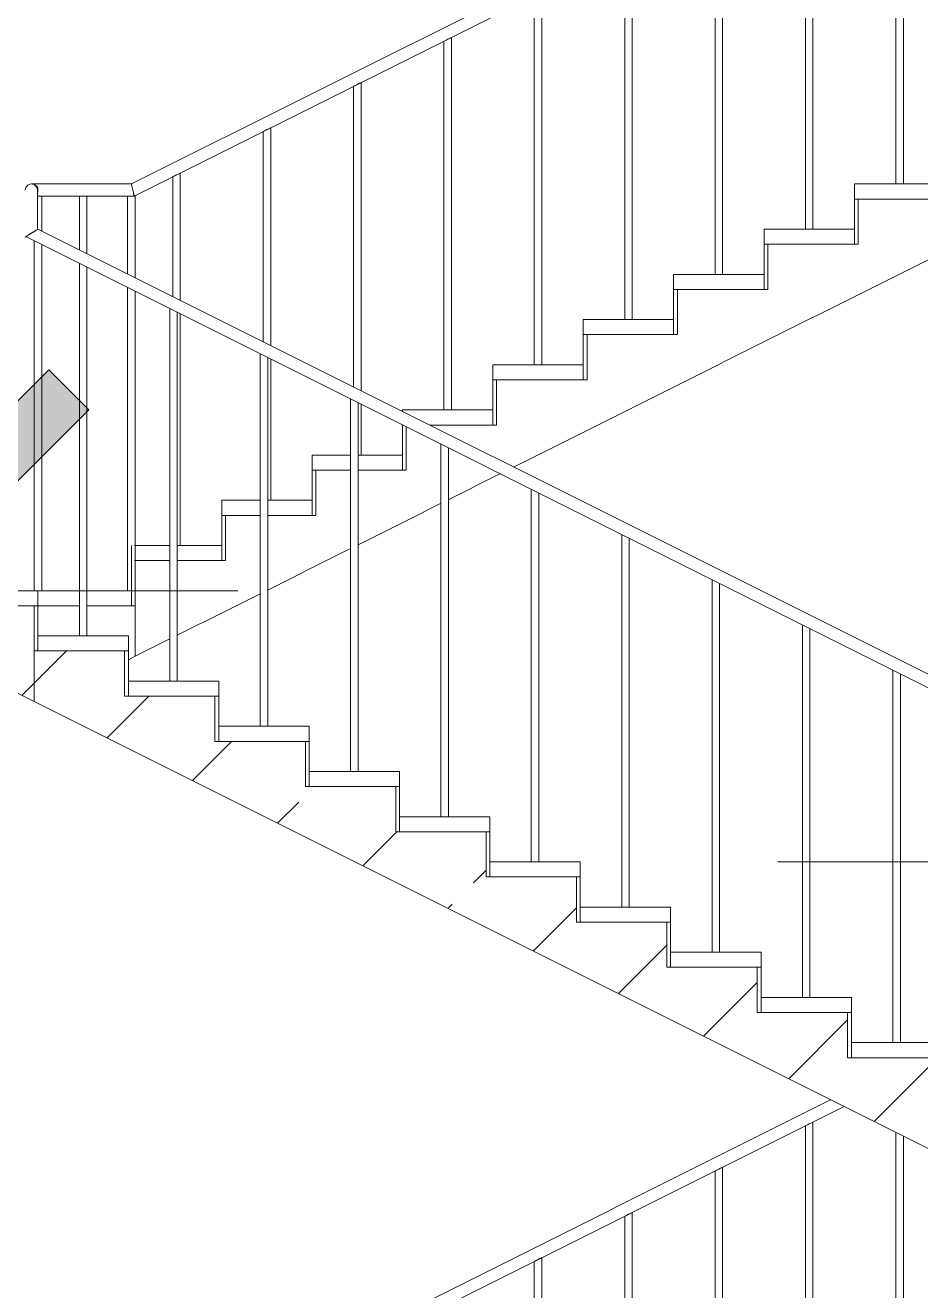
# Model space of a CAD drawing. Header units: millimetres. Extents: x -39507 to 33074, y -24219 to 30962.
# Drawn here: x -27580 to -24608, y 3977 to 8177 of the extents above; entities that cross this region are included whole.
import ezdxf

# ---------------------------------------------------------------- set-up
doc = ezdxf.new("R2010")
doc.units = ezdxf.units.MM
for name, color, linetype, lineweight in [('Балясины', 7, 'Continuous', 9), ('Верхние поручни', 7, 'Continuous', 9), ('Высотные отметки', 7, 'Continuous', 9), ('Лестницы', 7, 'Continuous', 9), ('Лестницы-1', 7, 'Continuous', 18), ('Ограждение', 7, 'Continuous', 9), ('Проступи_подступенки', 7, 'Continuous', 18), ('Проступи_подступенки-1', 7, 'Continuous', 9)]:
    doc.layers.add(name, color=color, linetype=linetype, lineweight=lineweight)
pattern_1 = [(45, (-2885.9, 6475), (-424.264, 424.264), [600, -100, 20, -100]), (45, (-2885.9, 6899), (-424.264, 424.264), [])]

# ---------------------------------------------------------------- blocks, each defined once
blk = doc.blocks.new('Ограждение - 25mm-V48-Разрез 2-2')
at = {"layer": 'Балясины'}
for p, q in [((-24690.4, 17102.3), (-24690.4, 16050)), ((-24665.4, 16050), (-24665.4, 17089.8)), ((-24690.4, 16050), (-24677.9, 16050)), ((-24677.9, 16050), (-24688.7, 16050)), ((-24677.9, 16050), (-24665.4, 16050)), ((-24667.1, 16050), (-24677.9, 16050))]:
    blk.add_line(p, q, dxfattribs=at)
blk = doc.blocks.new('Ограждение - 25mm-6839114-Разрез 2-2')
at = {"layer": 'Балясины'}
for p, q in [((-23470.4, 25650), (-23470.4, 26886.5)), ((-23495.4, 26874), (-23495.4, 25650)), ((-23495.4, 25650), (-23482.9, 25650)), ((-23482.9, 25650), (-23493.7, 25650)), ((-23482.9, 25650), (-23470.4, 25650)), ((-23472.1, 25650), (-23482.9, 25650))]:
    blk.add_line(p, q, dxfattribs=at)
at = {"layer": 'Балясины', "flags": 128}
for points in [[(-23482.9, 26880.3), (-23488.3, 26877.6), (-23492.7, 26875.4), (-23495.1, 26874.2), (-23492.7, 26875.4), (-23488.3, 26877.6), (-23482.9, 26880.3)], [(-23482.9, 26880.3), (-23477.5, 26883), (-23473.1, 26885.2), (-23470.7, 26886.4), (-23473.1, 26885.2), (-23477.5, 26883), (-23482.9, 26880.3)]]:
    blk.add_lwpolyline(points, dxfattribs=at)
blk = doc.blocks.new('Ограждение - 25mm-V54-Разрез 2-2')
at = {"layer": 'Балясины'}
for p, q in [((-25290.4, 8574), (-25290.4, 7350)), ((-25265.4, 7350), (-25265.4, 8586.5)), ((-25290.4, 7350), (-25277.9, 7350)), ((-25277.9, 7350), (-25288.7, 7350)), ((-25277.9, 7350), (-25265.4, 7350)), ((-25267.1, 7350), (-25277.9, 7350))]:
    blk.add_line(p, q, dxfattribs=at)
at = {"layer": 'Балясины', "flags": 128}
for points in [[(-25277.9, 8580.3), (-25283.3, 8577.6), (-25287.7, 8575.4), (-25290.1, 8574.2), (-25287.7, 8575.4)], [(-25287.4, 8575.5), (-25283.3, 8577.6), (-25277.9, 8580.3)], [(-25277.9, 8580.3), (-25272.5, 8583), (-25268.1, 8585.2), (-25265.7, 8586.4), (-25268.1, 8585.2), (-25272.5, 8583), (-25277.9, 8580.3)]]:
    blk.add_lwpolyline(points, dxfattribs=at)
blk = doc.blocks.new('Ограждение - 25mm-V37-Разрез 2-2')
at = {"layer": 'Балясины'}
for p, q in [((-26465.4, 19563.5), (-26465.4, 20586.5)), ((-26490.4, 20574), (-26490.4, 19576)), ((-26465.4, 19350), (-26465.4, 19519)), ((-26475.8, 19350), (-26465.4, 19350)), ((-26467.1, 19350), (-26475.8, 19350))]:
    blk.add_line(p, q, dxfattribs=at)
at = {"layer": 'Балясины', "flags": 128}
for points in [[(-26477.9, 20580.3), (-26483.3, 20577.6), (-26487.7, 20575.4), (-26490.1, 20574.2), (-26487.7, 20575.4), (-26483.3, 20577.6), (-26477.9, 20580.3)], [(-26477.9, 20580.3), (-26472.5, 20583), (-26468.1, 20585.2), (-26465.7, 20586.4), (-26468.1, 20585.2), (-26472.5, 20583), (-26477.9, 20580.3)]]:
    blk.add_lwpolyline(points, dxfattribs=at)
blk = doc.blocks.new('Ограждение - 25mm-V38-Разрез 2-2')
at = {"layer": 'Балясины'}
for p, q in [((-26790.4, 20424), (-26790.4, 19726.1)), ((-26765.4, 19713.6), (-26765.4, 20436.5)), ((-26765.4, 19200), (-26765.4, 19669)), ((-26775.5, 19200), (-26765.4, 19200)), ((-26767.1, 19200), (-26775.5, 19200))]:
    blk.add_line(p, q, dxfattribs=at)
at = {"layer": 'Балясины', "flags": 128}
for points in [[(-26777.9, 20430.3), (-26783.3, 20427.6), (-26787.7, 20425.4), (-26790.1, 20424.2), (-26787.7, 20425.4), (-26783.3, 20427.6), (-26777.9, 20430.3)], [(-26777.9, 20430.3), (-26772.5, 20433), (-26768.1, 20435.2), (-26765.7, 20436.4), (-26768.1, 20435.2), (-26772.5, 20433), (-26777.9, 20430.3)]]:
    blk.add_lwpolyline(points, dxfattribs=at)
blk = doc.blocks.new('Ограждение - 25mm-V39-Разрез 2-2')
at = {"layer": 'Балясины'}
for p, q in [((-27065.4, 19863.7), (-27065.4, 20286.5)), ((-27090.4, 20274), (-27090.4, 19876.2)), ((-27065.4, 19050), (-27065.4, 19819)), ((-27075.4, 19050), (-27065.4, 19050)), ((-27067.1, 19050), (-27075.4, 19050))]:
    blk.add_line(p, q, dxfattribs=at)
at = {"layer": 'Балясины', "flags": 128}
for points in [[(-27077.9, 20280.3), (-27072.5, 20283), (-27068.1, 20285.2), (-27065.7, 20286.4), (-27068.1, 20285.2), (-27072.5, 20283), (-27077.9, 20280.3)], [(-27077.9, 20280.3), (-27083.3, 20277.6), (-27087.7, 20275.4), (-27090.1, 20274.2), (-27087.7, 20275.4), (-27083.3, 20277.6), (-27077.9, 20280.3)]]:
    blk.add_lwpolyline(points, dxfattribs=at)
blk = doc.blocks.new('Ограждение - 25mm-V40-Разрез 2-2')
at = {"layer": 'Балясины'}
for p, q in [((-27400.4, 20210), (-27400.4, 20031.2)), ((-27387.9, 20210), (-27400.4, 20210)), ((-27398.7, 20210), (-27387.9, 20210)), ((-27387.9, 20210), (-27377.1, 20210)), ((-27375.4, 20210), (-27387.9, 20210)), ((-27375.4, 20018.7), (-27375.4, 20210)), ((-27400.4, 19986.5), (-27400.4, 18900)), ((-27375.4, 18900), (-27375.4, 19974))]:
    blk.add_line(p, q, dxfattribs=at)
blk = doc.blocks.new('Ограждение - 25mm-V41-Разрез 2-2')
at = {"layer": 'Балясины'}
for p, q in [((-27537.9, 20210), (-27527.1, 20210)), ((-27525.4, 20210), (-27537.9, 20210)), ((-27525.4, 20093.7), (-27525.4, 20210)), ((-27550.4, 20061.5), (-27550.4, 18900)), ((-27525.4, 18900), (-27525.4, 20049)), ((-27527.1, 18900), (-27548.7, 18900)), ((-27548.7, 18900), (-27527.1, 18900))]:
    blk.add_line(p, q, dxfattribs=at)
blk = doc.blocks.new('Ограждение - 25mm-V29-Разрез 2-2')
at = {"layer": 'Балясины'}
for p, q in [((-27695.4, 24486.5), (-27695.4, 23250)), ((-27695.1, 24486.4), (-27695.1, 24486.4)), ((-27670.4, 23250), (-27670.4, 24474)), ((-27682.9, 23250), (-27693.7, 23250)), ((-27693.7, 23250), (-27682.9, 23250)), ((-27682.9, 23250), (-27672.1, 23250)), ((-27672.1, 23250), (-27682.9, 23250))]:
    blk.add_line(p, q, dxfattribs=at)
blk = doc.blocks.new('Ограждение - 25mm-V42-Разрез 2-2')
at = {"layer": 'Балясины'}
for p, q in [((-25900.4, 19236.5), (-25900.4, 18000)), ((-25900.1, 19236.4), (-25900.1, 19236.4)), ((-25875.4, 18000), (-25875.4, 19224)), ((-25887.9, 18000), (-25898.1, 18000)), ((-25898.1, 18000), (-25887.9, 18000)), ((-25887.9, 18000), (-25877.1, 18000)), ((-25877.1, 18000), (-25887.9, 18000))]:
    blk.add_line(p, q, dxfattribs=at)
blk = doc.blocks.new('Ограждение - 25mm-V30-Разрез 2-2')
at = {"layer": 'Балясины'}
for p, q in [((-25895.4, 23586.5), (-25895.4, 22350)), ((-25895.1, 23586.4), (-25895.1, 23586.4)), ((-25870.4, 22350), (-25870.4, 23574)), ((-25882.9, 22350), (-25893.7, 22350)), ((-25893.7, 22350), (-25882.9, 22350)), ((-25882.9, 22350), (-25872.1, 22350)), ((-25872.1, 22350), (-25882.9, 22350))]:
    blk.add_line(p, q, dxfattribs=at)
blk = doc.blocks.new('Ограждение - 25mm-V79-Разрез 2-2')
at = {"layer": 'Балясины'}
for p, q in [((-27240.4, 20210), (-27240.4, 19951.2)), ((-27227.9, 20210), (-27240.4, 20210)), ((-27238.7, 20210), (-27227.9, 20210)), ((-27227.9, 20210), (-27217.1, 20210)), ((-27215.4, 20210), (-27227.9, 20210)), ((-27215.4, 19938.7), (-27215.4, 20210)), ((-27240.4, 19906.5), (-27240.4, 18900)), ((-27215.4, 18900), (-27215.4, 19894)), ((-27240.4, 18900), (-27227.9, 18900)), ((-27227.9, 18900), (-27238.7, 18900)), ((-27227.9, 18900), (-27215.4, 18900))]:
    blk.add_line(p, q, dxfattribs=at)
blk = doc.blocks.new('Ограждение - 25mm-V80-Разрез 2-2')
at = {"layer": 'Балясины'}
for p, q in [((-27537.9, 20210), (-27527.1, 20210)), ((-27527.1, 20210), (-27537.9, 20210)), ((-27525.4, 20093.7), (-27525.4, 20210)), ((-27550.4, 20061.5), (-27550.4, 18900)), ((-27525.4, 18900), (-27525.4, 20049)), ((-27527.1, 18900), (-27548.7, 18900)), ((-27548.7, 18900), (-27527.1, 18900))]:
    blk.add_line(p, q, dxfattribs=at)
blk = doc.blocks.new('Ограждение - 25mm-6838888-Разрез 2-2')
at = {"layer": 'Балясины'}
for p, q in [((-27845.4, 24561.5), (-27845.4, 23400)), ((-27845.1, 24561.4), (-27845.1, 24561.4)), ((-27820.4, 23400), (-27820.4, 24549)), ((-27832.9, 23400), (-27843.7, 23400)), ((-27843.7, 23400), (-27832.9, 23400)), ((-27832.9, 23400), (-27820.4, 23400)), ((-27822.1, 23400), (-27832.9, 23400))]:
    blk.add_line(p, q, dxfattribs=at)
blk = doc.blocks.new('Ограждение - Ограждение-6819977-Разрез 2-2')
for name, p in [('Ограждение - 25mm-6839114-Разрез 2-2', (-1495, -18150)), ('Ограждение - 25mm-V48-Разрез 2-2', (0, -8400)), ('Ограждение - 25mm-V54-Разрез 2-2', (0, 0)), ('Ограждение - 25mm-6839114-Разрез 2-2', (-2095, -18450)), ('Ограждение - 25mm-6839114-Разрез 2-2', (-2395, -18600)), ('Ограждение - 25mm-6839114-Разрез 2-2', (-2695, -18750)), ('Ограждение - 25mm-V37-Разрез 2-2', (0, -12600)), ('Ограждение - 25mm-V38-Разрез 2-2', (0, -12600)), ('Ограждение - 25mm-V39-Разрез 2-2', (0, -12600)), ('Ограждение - 25mm-V41-Разрез 2-2', (0, -12600)), ('Ограждение - 25mm-V80-Разрез 2-2', (0, -12600)), ('Ограждение - 25mm-V40-Разрез 2-2', (0, -12600)), ('Ограждение - 25mm-V79-Разрез 2-2', (0, -12600)), ('Ограждение - 25mm-6838888-Разрез 2-2', (295, -17100)), ('Ограждение - 25mm-V29-Разрез 2-2', (295, -17100)), ('Ограждение - 25mm-V29-Разрез 2-2', (595, -17250)), ('Ограждение - 25mm-V29-Разрез 2-2', (895, -17400)), ('Ограждение - 25mm-V29-Разрез 2-2', (1195, -17550)), ('Ограждение - 25mm-V29-Разрез 2-2', (1495, -17700)), ('Ограждение - 25mm-V42-Разрез 2-2', (0, -12600)), ('Ограждение - 25mm-V30-Разрез 2-2', (295, -17100)), ('Ограждение - 25mm-V30-Разрез 2-2', (595, -17250)), ('Ограждение - 25mm-V30-Разрез 2-2', (895, -17400)), ('Ограждение - 25mm-V30-Разрез 2-2', (1195, -17550)), ('Ограждение - 25mm-6839114-Разрез 2-2', (-1495, -22350)), ('Ограждение - 25mm-V48-Разрез 2-2', (0, -12600)), ('Ограждение - 25mm-6839114-Разрез 2-2', (-1795, -22500)), ('Ограждение - 25mm-6839114-Разрез 2-2', (-2095, -22650)), ('Ограждение - 25mm-6839114-Разрез 2-2', (-2395, -22800))]:
    blk.add_blockref(name, p)
blk = doc.blocks.new('Тип верхнего поручня - Верхний поручень_Внутренний_-6840876-Разрез 2-2')
at = {"layer": 'Верхние поручни'}
for p, q in [((-24906.8, 8810.5), (-27227.9, 7650)), ((-27218.4, 7610), (-24862.1, 8788.2)), ((-27227.9, 7650), (-27557.9, 7650)), ((-27540.1, 7610), (-27218.4, 7610)), ((-27540, 7498.7), (-27540, 7630)), ((-27572, 7478.9), (-27575.2, 7476.9)), ((-27575.2, 7476.9), (-27572, 7478.9)), ((-23637.9, 5550), (-27537.9, 7500)), ((-27577.9, 7475.3), (-23647.3, 5510)), ((-24906.8, 4610.5), (-27227.9, 3450)), ((-27218.4, 3410), (-24862.1, 4588.2))]:
    blk.add_line(p, q, dxfattribs=at)
at = {"layer": 'Верхние поручни', "flags": 128}
for points in [[(-27580, 7630), (-27579.3, 7635.2), (-27577.3, 7640), (-27574.1, 7644.1), (-27570, 7647.3), (-27565.2, 7649.3), (-27560, 7650)], [(-27560, 7650), (-27554.8, 7649.3), (-27550, 7647.3), (-27545.8, 7644.1), (-27542.7, 7640), (-27540.7, 7635.2), (-27540, 7630)], [(-27537.9, 7630), (-27538.6, 7635.2), (-27540.6, 7640), (-27543.7, 7644.1), (-27547.9, 7647.3), (-27552.7, 7649.3), (-27557.9, 7650)], [(-27539.9, 7621.2), (-27538.6, 7624.8), (-27537.9, 7630)], [(-27560, 7486.3), (-27565.2, 7483.1), (-27570, 7480.2), (-27574.1, 7477.6), (-27577.3, 7475.6), (-27579.3, 7474.4), (-27580, 7474)], [(-27577.3, 7475.6), (-27574.1, 7477.6), (-27570, 7480.2)], [(-27570, 7480.2), (-27565.2, 7483.1), (-27560, 7486.3)], [(-27557.9, 7487.6), (-27563.1, 7484.4), (-27567.9, 7481.5)], [(-27567.9, 7481.5), (-27563.1, 7484.4), (-27557.9, 7487.6)], [(-27560, 7486.3), (-27554.8, 7489.5), (-27550, 7492.5), (-27545.8, 7495.1), (-27542.7, 7497)], [(-27542.7, 7497), (-27545.8, 7495.1), (-27550, 7492.5), (-27554.8, 7489.5), (-27560, 7486.3)], [(-27557.9, 7487.6), (-27552.7, 7490.8), (-27547.9, 7493.8), (-27543.7, 7496.4), (-27540.6, 7498.3), (-27538.6, 7499.6), (-27537.9, 7500)], [(-27540.6, 7498.3), (-27543.7, 7496.4), (-27547.9, 7493.8), (-27552.7, 7490.8), (-27557.9, 7487.6)]]:
    blk.add_lwpolyline(points, dxfattribs=at)
at = {"layer": 'Верхние поручни'}
for points, knots in [([(-27537.9, 7630), (-27537.9, 7631.7), (-27538.2, 7634.4), (-27539.3, 7637.7), (-27540.5, 7640), (-27541.7, 7641.8), (-27542.8, 7643.2), (-27544, 7644.5), (-27545.7, 7645.9), (-27547.5, 7647.1), (-27549, 7648), (-27550.2, 7648.5), (-27551.4, 7649), (-27552.7, 7649.3), (-27554, 7649.6), (-27555.3, 7649.8), (-27556.6, 7650), (-27557.4, 7650), (-27557.9, 7650)], [0, 0, 0, 0, 0.0833333, 0.125, 0.1666667, 0.2083333, 0.2291667, 0.25, 0.2916667, 0.3333333, 0.3541667, 0.375, 0.3958333, 0.4166667, 0.4375, 0.4583333, 0.4791667, 0.5, 0.5, 0.5, 0.5]), ([(-27223.2, 7630), (-27223.6, 7631.7), (-27224.4, 7635.2), (-27225.5, 7640.1), (-27226.5, 7644.3), (-27227.5, 7648.6), (-27227.9, 7650), (-27227.9, 7650)], [0, 0, 0, 0, 0.0833333, 0.1666667, 0.25, 0.3333333, 0.5, 0.5, 0.5, 0.5]), ([(-27539.9, 7621.2), (-27539.7, 7621.6), (-27539.2, 7622.8), (-27538.2, 7625.6), (-27537.9, 7628.3), (-27537.9, 7630)], [0.8551397, 0.8551397, 0.8551397, 0.8551397, 0.875, 0.9166667, 1, 1, 1, 1]), ([(-27218.4, 7610), (-27218.4, 7610), (-27218.8, 7611.4), (-27219.8, 7615.7), (-27220.8, 7619.9), (-27221.9, 7624.8), (-27222.7, 7628.3), (-27223.2, 7630)], [0.5, 0.5, 0.5, 0.5, 0.6666667, 0.75, 0.8333333, 0.9166667, 1, 1, 1, 1])]:
    blk.add_open_spline(points, degree=3, knots=knots, dxfattribs=at)
for points in [[(-27227.2, 7647.3), (-27227, 7646.4), (-27226.5, 7644.3), (-27225.5, 7640.1), (-27224.4, 7635.2), (-27223.6, 7631.7), (-27223.2, 7630)], [(-27223.2, 7630), (-27222.7, 7628.3), (-27221.9, 7624.8), (-27220.8, 7619.9), (-27219.8, 7615.7), (-27219.3, 7613.6), (-27219.1, 7612.7)]]:
    blk.add_open_spline(points, degree=3, dxfattribs=at)
blk = doc.blocks.new('Высотные отметки - Высотная отметка - Стрелка-4455449-Разрез 2-2')
at = {"layer": 'Высотные отметки'}
blk.add_hatch(color=256, dxfattribs=at).paths.add_polyline_path([(-36565.6, -5267.2), (-36098.4, -5734.3), (-35631.2, -5267.2), (-35498.4, -5400), (-36098.4, -6000), (-36698.4, -5400)], flags=0)
for p, q in [((-36098.4, -4800), (-39098.4, -4800)), ((-36098.4, -6000), (-36098.4, -4800)), ((-36565.6, -5267.2), (-36698.4, -5400)), ((-36098.4, -5734.3), (-36565.6, -5267.2)), ((-35631.2, -5267.2), (-36098.4, -5734.3)), ((-35498.4, -5400), (-35631.2, -5267.2)), ((-36698.4, -5400), (-36098.4, -6000)), ((-36098.4, -6000), (-35498.4, -5400)), ((-35002.8, -6000), (-36395.1, -6000))]:
    blk.add_line(p, q, dxfattribs=at)

msp = doc.modelspace()

# ---------------------------------------------------------------- hatches: boundary and pattern name
at = {"layer": 'Лестницы'}
h = msp.add_hatch(dxfattribs=at)
h.set_pattern_fill('FP_2', color=256, style=0, pattern_type=2)
h.set_pattern_definition(pattern_1)
h.paths.add_polyline_path([(-27550.4, 5932.3), (-27550.4, 6250), (-29332.9, 6250), (-29332.9, 6050), (-27785.8, 6050), (-27579.1, 5946.7)], flags=0)
h = msp.add_hatch(dxfattribs=at)
h.set_pattern_fill('FP_2', color=256, style=0, pattern_type=2)
h.set_pattern_definition(pattern_1)
h.paths.add_polyline_path([(-23650.4, 3982.3), (-23650.4, 4300), (-23950.4, 4300), (-23950.4, 4450), (-24250.4, 4450), (-24250.4, 4600), (-24550.4, 4600), (-24550.4, 4750), (-24850.4, 4750), (-24850.4, 4900), (-25150.4, 4900), (-25150.4, 5050), (-25450.4, 5050), (-25450.4, 5200), (-25750.4, 5200), (-25750.4, 5350), (-26050.4, 5350), (-26050.4, 5500), (-26350.4, 5500), (-26350.4, 5650), (-26650.4, 5650), (-26650.4, 5800), (-26950.4, 5800), (-26950.4, 5950), (-27250.4, 5950), (-27250.4, 6100), (-27550.4, 6100), (-27550.4, 5932.3), (-24074, 4194.1)], flags=0)

# ---------------------------------------------------------------- linework, layer by layer
for p, q in [((-24815.4, 7600), (-24515.4, 7600)), ((-24815.4, 7450), (-24815.4, 7600)), ((-25115.4, 7450), (-24815.4, 7450)), ((-25115.4, 7300), (-25115.4, 7450)), ((-24815.4, 7282.3), (-24515.4, 7432.3)), ((-25415.4, 7300), (-25115.4, 7300)), ((-25415.4, 7150), (-25415.4, 7300)), ((-25115.4, 7132.3), (-24815.4, 7282.3)), ((-25715.4, 7150), (-25415.4, 7150)), ((-25715.4, 7000), (-25715.4, 7150)), ((-25415.4, 6982.3), (-25115.4, 7132.3)), ((-26015.4, 7000), (-25715.4, 7000)), ((-26015.4, 6850), (-26015.4, 7000)), ((-25715.4, 6832.3), (-25415.4, 6982.3)), ((-26237.9, 6850), (-26015.4, 6850)), ((-26315.4, 6700), (-26315.4, 6844)), ((-25959.7, 6710.1), (-25715.4, 6832.3)), ((-26615.4, 6700), (-26499.8, 6700)), ((-26615.4, 6550), (-26615.4, 6700)), ((-26475.9, 6700), (-26315.4, 6700)), ((-26175.9, 6602), (-26015.4, 6682.3)), ((-26015.4, 6682.3), (-26002.9, 6688.5)), ((-26315.4, 6532.3), (-26199.8, 6590.1)), ((-26915.4, 6550), (-26800.2, 6550)), ((-26915.4, 6400), (-26915.4, 6550)), ((-26775.6, 6550), (-26615.4, 6550)), ((-26475.6, 6452.2), (-26315.4, 6532.3)), ((-26615.4, 6382.3), (-26500.2, 6439.9)), ((-27215.4, 6400), (-27100.3, 6400)), ((-27215.4, 6082.3), (-27215.4, 6400)), ((-27075.5, 6400), (-26915.4, 6400)), ((-26775.5, 6302.2), (-26615.4, 6382.3)), ((-26915.4, 6232.3), (-26800.3, 6289.9)), ((-27550.4, 6250), (-27537.9, 6250)), ((-27550.4, 6050), (-27550.4, 6250)), ((-27537.9, 6250), (-27400.4, 6250)), ((-27537.9, 6250), (-27537.9, 6100)), ((-27537.9, 6100), (-27537.9, 6250)), ((-27375.4, 6250), (-27280, 6250)), ((-27280, 6250), (-27227.9, 6250)), ((-27227.9, 6250), (-27215.4, 6250)), ((-27215.4, 6082.3), (-27215.4, 6250)), ((-27075.4, 6152.3), (-26915.4, 6232.3)), ((-27215.4, 6082.3), (-27100.3, 6139.8)), ((-27237.9, 6071), (-27227.9, 6076)), ((-27227.9, 6076), (-27215.4, 6082.3))]:
    msp.add_line(p, q, dxfattribs=at)
at = {"layer": 'Лестницы-1'}
for p, q in [((-27550.4, 6250), (-29332.9, 6250)), ((-27550.4, 5932.3), (-27550.4, 6250)), ((-27250.4, 6100), (-27550.4, 6100)), ((-27550.4, 6100), (-27550.4, 5932.3)), ((-27250.4, 5950), (-27250.4, 6100)), ((-27785.8, 6050), (-27550.4, 5932.3)), ((-27550.4, 5932.3), (-23650.4, 3982.3)), ((-26950.4, 5950), (-27250.4, 5950)), ((-26950.4, 5800), (-26950.4, 5950)), ((-26650.4, 5800), (-26950.4, 5800)), ((-26650.4, 5650), (-26650.4, 5800)), ((-26350.4, 5650), (-26650.4, 5650)), ((-26350.4, 5500), (-26350.4, 5650)), ((-26050.4, 5500), (-26350.4, 5500)), ((-26050.4, 5350), (-26050.4, 5500)), ((-25750.4, 5350), (-26050.4, 5350)), ((-25750.4, 5200), (-25750.4, 5350)), ((-25450.4, 5200), (-25750.4, 5200)), ((-25450.4, 5050), (-25450.4, 5200)), ((-25150.4, 5050), (-25450.4, 5050)), ((-25150.4, 4900), (-25150.4, 5050)), ((-24850.4, 4900), (-25150.4, 4900)), ((-24850.4, 4750), (-24850.4, 4900)), ((-24550.4, 4750), (-24850.4, 4750))]:
    msp.add_line(p, q, dxfattribs=at)
at = {"layer": 'Проступи_подступенки'}
for p, q in [((-27537.9, 6300), (-29332.9, 6300)), ((-27537.9, 6250), (-27537.9, 6300)), ((-29332.9, 6250), (-27537.9, 6250)), ((-27537.9, 6250), (-27550.4, 6250)), ((-27550.4, 6250), (-27550.4, 6100)), ((-27537.9, 6100), (-27537.9, 6250)), ((-27237.9, 6150), (-27537.9, 6150)), ((-27537.9, 6150), (-27537.9, 6100)), ((-27237.9, 6100), (-27237.9, 6150)), ((-27550.4, 6100), (-27537.9, 6100)), ((-27537.9, 6100), (-27237.9, 6100)), ((-27237.9, 6100), (-27250.4, 6100)), ((-27250.4, 6100), (-27250.4, 5950)), ((-27237.9, 5950), (-27237.9, 6100)), ((-26937.9, 6000), (-27237.9, 6000)), ((-27237.9, 6000), (-27237.9, 5950)), ((-26937.9, 5950), (-26937.9, 6000)), ((-27250.4, 5950), (-27237.9, 5950)), ((-27237.9, 5950), (-26937.9, 5950)), ((-26937.9, 5950), (-26950.4, 5950)), ((-26950.4, 5950), (-26950.4, 5800)), ((-26937.9, 5800), (-26937.9, 5950)), ((-26637.9, 5850), (-26937.9, 5850)), ((-26937.9, 5850), (-26937.9, 5800)), ((-26637.9, 5800), (-26637.9, 5850)), ((-26950.4, 5800), (-26937.9, 5800)), ((-26937.9, 5800), (-26637.9, 5800)), ((-26637.9, 5800), (-26650.4, 5800)), ((-26650.4, 5800), (-26650.4, 5650)), ((-26637.9, 5650), (-26637.9, 5800)), ((-26337.9, 5700), (-26637.9, 5700)), ((-26637.9, 5700), (-26637.9, 5650)), ((-26337.9, 5650), (-26337.9, 5700)), ((-26650.4, 5650), (-26637.9, 5650)), ((-26637.9, 5650), (-26337.9, 5650)), ((-26337.9, 5650), (-26350.4, 5650)), ((-26350.4, 5650), (-26350.4, 5500)), ((-26337.9, 5500), (-26337.9, 5650)), ((-26037.9, 5550), (-26337.9, 5550)), ((-26337.9, 5550), (-26337.9, 5500)), ((-26037.9, 5500), (-26037.9, 5550)), ((-26350.4, 5500), (-26337.9, 5500)), ((-26337.9, 5500), (-26037.9, 5500)), ((-26037.9, 5500), (-26050.4, 5500)), ((-26050.4, 5500), (-26050.4, 5350)), ((-26037.9, 5350), (-26037.9, 5500)), ((-25737.9, 5400), (-26037.9, 5400)), ((-26037.9, 5400), (-26037.9, 5350)), ((-25737.9, 5350), (-25737.9, 5400)), ((-26050.4, 5350), (-26037.9, 5350)), ((-26037.9, 5350), (-25737.9, 5350)), ((-25737.9, 5350), (-25750.4, 5350)), ((-25750.4, 5350), (-25750.4, 5200)), ((-25737.9, 5200), (-25737.9, 5350)), ((-25437.9, 5250), (-25737.9, 5250)), ((-25737.9, 5250), (-25737.9, 5200)), ((-25437.9, 5200), (-25437.9, 5250)), ((-25750.4, 5200), (-25737.9, 5200)), ((-25737.9, 5200), (-25437.9, 5200)), ((-25437.9, 5200), (-25450.4, 5200)), ((-25450.4, 5200), (-25450.4, 5050)), ((-25437.9, 5050), (-25437.9, 5200)), ((-25137.9, 5100), (-25437.9, 5100)), ((-25437.9, 5100), (-25437.9, 5050)), ((-25137.9, 5050), (-25137.9, 5100)), ((-25450.4, 5050), (-25437.9, 5050)), ((-25437.9, 5050), (-25137.9, 5050)), ((-25137.9, 5050), (-25150.4, 5050)), ((-25150.4, 5050), (-25150.4, 4900)), ((-25137.9, 4900), (-25137.9, 5050)), ((-24837.9, 4950), (-25137.9, 4950)), ((-25137.9, 4950), (-25137.9, 4900)), ((-24837.9, 4900), (-24837.9, 4950)), ((-25150.4, 4900), (-25137.9, 4900)), ((-25137.9, 4900), (-24837.9, 4900)), ((-24837.9, 4900), (-24850.4, 4900)), ((-24850.4, 4900), (-24850.4, 4750)), ((-24837.9, 4750), (-24837.9, 4900)), ((-24537.9, 4800), (-24837.9, 4800)), ((-24837.9, 4800), (-24837.9, 4750)), ((-24850.4, 4750), (-24837.9, 4750)), ((-24837.9, 4750), (-24537.9, 4750))]:
    msp.add_line(p, q, dxfattribs=at)
at = {"layer": 'Проступи_подступенки-1'}
for p, q in [((-24827.9, 7650), (-24527.9, 7650)), ((-24827.9, 7650), (-24827.9, 7600)), ((-24827.9, 7600), (-24827.9, 7450)), ((-24815.4, 7600), (-24827.9, 7600)), ((-24527.9, 7600), (-24827.9, 7600)), ((-24815.4, 7450), (-24815.4, 7600)), ((-25127.9, 7500), (-24827.9, 7500)), ((-25127.9, 7500), (-25127.9, 7450)), ((-24827.9, 7450), (-24827.9, 7500)), ((-25127.9, 7450), (-25127.9, 7300)), ((-25115.4, 7450), (-25127.9, 7450)), ((-24827.9, 7450), (-25127.9, 7450)), ((-25115.4, 7300), (-25115.4, 7450)), ((-24827.9, 7450), (-24815.4, 7450)), ((-25427.9, 7350), (-25127.9, 7350)), ((-25427.9, 7350), (-25427.9, 7300)), ((-25127.9, 7300), (-25127.9, 7350)), ((-25427.9, 7300), (-25427.9, 7150)), ((-25415.4, 7300), (-25427.9, 7300)), ((-25127.9, 7300), (-25427.9, 7300)), ((-25415.4, 7150), (-25415.4, 7300)), ((-25127.9, 7300), (-25115.4, 7300)), ((-25727.9, 7200), (-25427.9, 7200)), ((-25727.9, 7200), (-25727.9, 7150)), ((-25427.9, 7150), (-25427.9, 7200)), ((-25727.9, 7150), (-25727.9, 7000)), ((-25715.4, 7150), (-25727.9, 7150)), ((-25427.9, 7150), (-25727.9, 7150)), ((-25715.4, 7000), (-25715.4, 7150)), ((-25427.9, 7150), (-25415.4, 7150)), ((-26027.9, 7050), (-25727.9, 7050)), ((-26027.9, 7050), (-26027.9, 7000)), ((-25727.9, 7000), (-25727.9, 7050)), ((-26027.9, 7000), (-26027.9, 6850)), ((-26015.4, 7000), (-26027.9, 7000)), ((-25727.9, 7000), (-26027.9, 7000)), ((-26015.4, 6850), (-26015.4, 7000)), ((-25727.9, 7000), (-25715.4, 7000)), ((-26327.9, 6900), (-26027.9, 6900)), ((-26327.9, 6900), (-26327.9, 6894.8)), ((-26027.9, 6850), (-26027.9, 6900)), ((-26327.9, 6850), (-26327.9, 6700)), ((-26027.9, 6850), (-26237.9, 6850)), ((-26027.9, 6850), (-26015.4, 6850)), ((-26315.4, 6700), (-26315.4, 6844)), ((-26627.9, 6750), (-26499.9, 6750)), ((-26627.9, 6750), (-26627.9, 6700)), ((-26475.9, 6750), (-26327.9, 6750)), ((-26327.9, 6700), (-26327.9, 6750)), ((-26627.9, 6700), (-26627.9, 6550)), ((-26615.4, 6700), (-26627.9, 6700)), ((-26499.8, 6700), (-26627.9, 6700)), ((-26615.4, 6550), (-26615.4, 6700)), ((-26327.9, 6700), (-26475.9, 6700)), ((-26327.9, 6700), (-26315.4, 6700)), ((-26927.9, 6600), (-26800.2, 6600)), ((-26927.9, 6600), (-26927.9, 6550)), ((-26775.6, 6600), (-26627.9, 6600)), ((-26627.9, 6550), (-26627.9, 6600)), ((-26927.9, 6550), (-26927.9, 6400)), ((-26915.4, 6550), (-26927.9, 6550)), ((-26800.2, 6550), (-26927.9, 6550)), ((-26915.4, 6400), (-26915.4, 6550)), ((-26627.9, 6550), (-26775.6, 6550)), ((-26627.9, 6550), (-26615.4, 6550)), ((-27227.9, 6400), (-27227.9, 6450)), ((-27217.1, 6450), (-27100.3, 6450)), ((-27075.5, 6450), (-26927.9, 6450)), ((-26927.9, 6400), (-26927.9, 6450)), ((-27227.9, 6400), (-27227.9, 6250)), ((-27100.3, 6400), (-27217.4, 6400)), ((-27215.4, 6250), (-27215.4, 6400)), ((-26927.9, 6400), (-27075.5, 6400)), ((-26927.9, 6400), (-26915.4, 6400)), ((-27537.9, 6300), (-27400.3, 6300)), ((-27537.9, 6250), (-27537.9, 6300)), ((-27375.4, 6300), (-27227.9, 6300)), ((-27227.9, 6250), (-27227.9, 6300)), ((-27400.4, 6250), (-27537.9, 6250)), ((-27227.9, 6250), (-27375.4, 6250)), ((-27227.9, 6250), (-27215.4, 6250))]:
    msp.add_line(p, q, dxfattribs=at)

# ---------------------------------------------------------------- block references
at = {"layer": 'Верхние поручни'}
msp.add_blockref('Тип верхнего поручня - Верхний поручень_Внутренний_-6840876-Разрез 2-2', (0, 0), dxfattribs=at)
at = {"layer": 'Высотные отметки'}
for p in [(8128.8, 12300), (14016.7, 10200)]:
    msp.add_blockref('Высотные отметки - Высотная отметка - Стрелка-4455449-Разрез 2-2', p, dxfattribs=at)
at = {"layer": 'Ограждение'}
msp.add_blockref('Ограждение - Ограждение-6819977-Разрез 2-2', (0, 0), dxfattribs=at)

doc.saveas('drawing.dxf')
